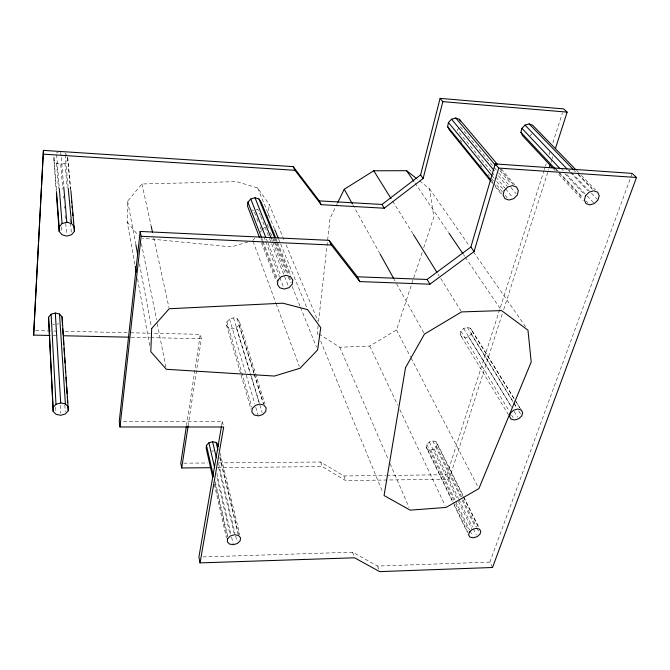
<?xml version="1.0" encoding="UTF-8"?>
<svg xmlns="http://www.w3.org/2000/svg" width="670" height="670" viewBox="0 0 670 670"><rect width="100%" height="100%" fill="white"/><g stroke="black" fill="none" stroke-linecap="round" stroke-linejoin="round"><path stroke-width="0.5" stroke-dasharray="3.35 2.51" d="M70.4 189.635L67.536 156.202L70.794 189.518M134.905 264.315L127.166 221.829L127.627 201.134L141.965 183.974L236.686 181.645L257.665 187.96L269.206 204.4L284.507 241.007M240.488 373.106L226.552 325.293L226.879 321.86L229.534 319.004L233.512 317.84L237.264 318.811L239.374 321.541L264.985 404.06M254.022 373.592L239.022 324.967L239.374 321.541M268 216.41L269.206 204.4M318.108 325.679L317.304 332.898L318.426 335.62M318.568 321.55L330.059 218.353L335.553 207.08M186.495 425.534L200.28 334.355L150.842 333.233M188.094 426.087L201.394 338.744L200.28 334.355M221.603 425.592L222.298 421.522L122.191 421.363M452.351 501.42L426.179 447.2L426.824 444.394L429.361 442.007L432.82 440.969L435.869 441.664L437.343 443.825L463.305 496.001M508.53 414.889L460.123 334.389L460.876 331.173L463.623 328.501L467.317 327.404L470.533 328.308L513.957 398.315M426.179 447.2L427.678 449.352L430.718 450.039L434.16 449L436.689 446.63L437.343 443.825M460.123 334.389L461.655 336.918L464.863 337.806L468.531 336.709L471.278 334.062L472.04 330.854L470.533 328.308M217.742 467.618L322.295 466.605L345.628 480.566L449.168 479.184L446.974 474.72L543.981 170.716M544.3 169.719L545.254 166.73M545.573 165.733L546.209 163.74M549.073 154.762L550.346 150.775M552.892 142.802L562.44 112.887M449.168 479.184L502.425 313.485M503.689 309.54L548.722 169.435M550.941 162.517L551.896 159.552M552.214 158.564L552.842 156.587M319.037 334.003L339.757 347.253L369.748 346.055L396.506 329.983L422.385 251.727M423.691 247.766L433.85 217.055L429.47 188.697L417.226 179.058M492.542 567.49L489.896 562.096L632.17 173.396M336.013 206.142L337.387 203.32M56.364 189.484L53.901 156.077L53.927 160.046L56.548 163.262L60.752 164.518L64.94 163.338L67.528 160.163M252.774 240.505L254.834 238.21M260.328 232.08L261.702 230.547M262.389 229.785L265.822 225.949M226.552 325.293L228.679 327.998L232.423 328.953L236.368 327.798L239.022 324.967M459.092 128.146L457.233 130.106L491.403 171.629M530.062 135.734L531.938 133.816M247.908 241.954L231.376 246.887L142.425 238.21M211.72 451.295L213.554 450.743M57.059 324.18L58.717 323.694M256.233 209.744L257.916 209.258L260.362 215.422M56.489 152.877L58.181 152.4M203.002 556.912L352.571 552.206L377.62 566.049L489.896 562.096M218.663 462.886L320.679 462.007L343.903 475.968L385.744 475.457M386.783 475.449L446.974 474.72M183.873 463.179L207.491 462.978M53.148 335.536L57.26 335.62M131.194 337.228L149.619 337.621M150.641 337.647L201.394 338.744M35.544 330.611L52.896 331.005M53.918 331.03L56.984 331.097M65.149 331.281L127.384 332.697M130.483 332.772L149.82 333.208M52.888 324.062L54.563 324.464M251.719 209.869L253.704 210.472M576.502 170.389L578.562 172.517M581.317 175.347L595.479 189.937M578.068 173.857L591.995 188.245M573.461 169.745L575.513 171.872M578.252 174.702L592.381 189.309M568.897 169.761L570.204 171.126M571.544 172.517L589.357 191.092M591.476 193.303L597.23 199.3M568.327 170.331L569.684 171.746M570.371 172.458L587.783 190.657M560.974 168.346L563.562 171.076M566.803 174.502L585.119 193.814M587.205 196.025L593.628 202.801M564.869 173.764L584.885 194.936M556.008 168.915L558.152 171.193M558.872 171.956L582.682 197.34M586.225 201.117L587.64 202.625M555.748 169.518L557.172 171.034M559.14 173.128L582.942 198.538M553.077 168.354L555.212 170.641M558.763 174.451L583.135 200.539M501.294 168.957L514.627 184.752M499.728 168.522L513.254 184.593M500.004 170.741L511.218 184.108M460.332 126.839L496.755 170.515M498.715 172.868L509.058 185.28M510.917 187.5L515.984 193.58M498.438 175.758L507.123 186.227M492.056 172.416L494.644 175.565M495.959 177.156L504.945 188.077M505.557 188.823L512.416 197.156M491.906 175.632L494.326 178.589M496.746 181.545L503.538 189.845M127.166 221.829L138.38 235.589M459.997 139.837L461.923 142.208M479.971 164.393L483.732 169.016M488.195 174.502L489.485 176.084M491.428 178.471L493.396 180.892M496.688 184.937L502.76 192.399M505.247 195.456L507.115 197.751M490.901 180.021L493.304 182.994M493.907 183.739L501.855 193.555M491.42 181.955L492.726 183.572M495.138 186.553L501.847 194.853M64.931 152.961L66.883 155.398M429.47 188.697L469.352 245.974M473.522 251.962L525.59 326.751M414.998 183.052L448.406 232.289M463.573 254.65L464.687 256.283M465.248 257.104L500.381 308.895M392.628 201.109L412.904 233.713M438.046 274.13L439.126 275.864M440.743 278.469L461.01 311.064M516.093 401.757L520.64 409.085M472.04 330.854L514.426 399.186M514.97 400.065L519.677 407.653M467.317 327.404L513.63 402.511M514.133 403.323L517.148 408.214M471.278 334.062L513.496 402.544M514.041 403.424L516.21 406.95M518.731 411.028L520.741 414.303M463.623 328.501L511.57 407M468.531 336.709L511.537 407.125M514.15 411.413L517.65 417.142M460.876 331.173L509.125 410.986M511.612 415.09L513.094 417.544M352.805 204.668L379.547 252.984M394.111 279.29L395.107 281.09M396.598 283.787L423.968 333.208M396.506 329.983L410.568 357.077M411.028 357.973L478.397 487.777M463.757 496.897L479.109 527.759M435.869 441.664L463.137 496.504M463.581 497.4L478.439 527.29M436.689 446.63L461.672 497.081M463.012 499.778L476.588 527.198M477.023 528.069L479.167 532.407M432.82 440.969L460.809 497.634M462.141 500.322L475.139 526.645M434.16 449L458.531 498.647M458.967 499.535L472.501 527.097M473.355 528.831L476.337 534.92M429.361 442.007L457.124 498.756M458.447 501.453L471.764 528.68M430.718 450.039L454.905 499.761M455.768 501.545L469.603 529.987M470.022 530.858L472.568 536.084M426.824 444.394L454.394 501.244M455.701 503.941L468.506 530.339M427.678 449.352L453.012 501.796M453.448 502.693L468.012 532.834M454.093 505.029L467.3 532.39M369.748 346.055L397.67 405.132M399.848 409.739L445.156 505.607M339.757 347.253L388.5 460.005M390.124 463.757L408.985 507.383M286.098 244.826L317.982 321.097M320.654 341.055L382.922 492.76M257.665 187.96L274.39 228.721M278.486 238.696L306.818 307.764M276.057 238.763L277.12 241.376M277.481 242.247L290.855 275.169M275.177 238.947L276.233 241.56M276.936 243.302L289.641 274.675M274.03 238.981L274.809 240.907M275.579 242.825L288.385 274.574M289.155 276.484L291.492 282.271M267.196 224.416L269.373 229.852M270.471 232.565L273.896 241.091M274.273 242.037L287.162 274.122M288.284 276.919L290.587 282.656M292.12 286.484L300.135 306.433M300.512 307.379L316.474 347.119M271.651 239.45L272.347 241.192M272.698 242.063L285.219 273.427M260.705 216.301L268.729 236.527M269.474 238.411L288.619 286.693M266.442 239.022L267.472 241.635M268.151 243.378L280.839 275.78M254.391 212.231L256.108 216.645M256.803 218.428L258.905 223.839M259.977 226.586L262.129 232.13M263.963 236.853L265.069 239.684M265.822 241.619L279.398 276.517M279.767 277.464L283.51 287.103M262.029 238.872L262.699 240.622M263.034 241.493L277.573 279.264M260.932 238.478L261.677 240.413M262.045 241.376L276.501 279.089M261.585 242.95L276.316 281.559M343.903 475.968L345.628 480.566M377.62 566.049L379.706 571.627M253.109 241.426L275.772 302.74M276.132 303.711L299.281 366.348M320.679 462.007L322.295 466.605M352.571 552.206L354.547 557.8M237.264 318.811L254.039 373.148M254.349 374.136L263.586 404.085M254.324 374.564L263.36 403.868M233.512 317.84L250.329 373.182M251.233 376.146L259.432 403.139M236.368 327.798L259.248 403.106M259.818 404.982L262.146 412.645M229.534 319.004L254.717 403.499M255.747 407.234L258.034 414.923M226.879 321.86L251.92 407.268M241.058 375.049L251.024 409.261M222.298 421.522L223.688 426.999M220.162 453.205L239.852 534.936M220.103 457.141L238.604 534.308M219.752 457.627L238.135 534.467M218.537 463.506L235.011 533.245M235.664 536.034L236.987 541.611M218.696 467.635L234.266 533.789M216.837 473.405L230.983 534.467M231.627 537.256L233.143 543.78M216.971 477.785L229.952 534.099M215.288 481.663L227.8 536.595M215.246 484.058L227.222 536.787M214.333 484.31L226.468 538.01M141.965 183.974L151.278 226.619M153.715 237.741L169.016 307.798M141.47 243.671L156.529 319.808M157.291 323.652L165.925 367.302M127.627 201.134L135.667 243.696M139.469 263.821L151.32 326.566M137.559 278.904L149.904 346.759M65.099 154.778L68.047 186.168M64.94 163.338L67.209 187.952M70.082 219.082L70.35 221.979M70.434 222.951L71.347 232.766M60.71 151.688L63.583 184.87M60.752 164.518L62.846 189.191M63.441 196.201L63.608 198.211M64.295 206.352L64.454 208.203M65.082 215.665L65.325 218.504M65.735 223.303L66.648 234.115M56.632 154.695L59.111 186.143M56.548 163.262L58.457 187.927M61.481 226.87L61.866 231.837M53.927 160.046L56.171 190.598M64.823 404.889L65.275 411.916M60.149 405.241L60.627 413.29M55.685 407.285L55.953 412.318"/><path stroke-width="1" d="M68.29 410.718L62.101 316.91L59.513 314.054L55.317 313.041L51.129 314.247L48.567 317.228L53.131 411.372L56.054 414.328L60.744 415.3L65.409 413.918L68.29 410.718L68.013 406.715M56.389 193.613L59.161 231.376L62.101 234.818L66.816 236.1L71.523 234.751L74.445 231.284L70.894 190.54M319.263 200.883L381.992 204.451L420.601 174.904L440.09 98.373L442.837 101.639L423.113 178.522L384.253 208.211L321.173 204.685L319.263 200.883L293.192 166.621L43.424 150.382L33.634 335.109L50.066 335.469M33.634 335.109L43.424 150.382M218.571 446.622L218.119 444.738L216.125 442.451L212.599 441.714L208.906 442.82L206.452 445.341L206.192 448.305L212.758 477.367M275.672 237.8L261.191 202.181L258.997 198.998L255.01 197.776L250.773 198.99L247.908 202.181L247.523 206.109L259.374 237.163M140.172 231.443L119.26 421.363L119.989 426.974L223.688 426.999L200.037 562.884L354.547 557.8L379.706 571.627L492.542 567.49L636.5 177.483L632.17 173.396L495.189 163.924L470.893 247.021L427.091 279.457L357.386 276.794L329.087 240.337L140.172 231.443L141.144 236.284L119.989 426.974M186.335 426.555L180.791 463.213L181.712 467.97L210.614 467.694M181.712 467.97L188.094 426.087M221.427 426.606L198.915 557.038L200.037 562.884M490.767 181.151L449.386 129.972L447.619 126.622L448.439 122.51L451.555 119.218L455.768 118.012L459.444 119.361L497.274 164.2M552.365 167.601L522.491 135.616L520.925 132.342L521.888 128.313L525.029 125.089L529.141 123.908L532.642 125.223L575.832 169.703M329.087 240.337L331.365 245.019L359.798 281.593L429.939 284.189L474.075 251.577L498.689 168.086L495.189 163.924M549.35 167.458L550.305 164.493M555.388 148.681L567.138 112.124L563.713 108.9L440.09 98.373M337.847 202.382L344.254 189.233L373.768 170.775L406.615 170.699L416.413 178.413M59.161 231.376L59.144 227.08L62.067 223.571L66.816 222.214L71.556 223.529L74.462 226.996M53.131 411.372L53.098 407.544L55.987 404.312L60.694 402.93L65.4 403.918L68.298 406.899M63.416 335.754L129.109 337.178M141.144 236.284L331.365 245.019M43.642 154.175L294.984 170.297L321.173 204.685M498.689 168.086L636.5 177.483M442.837 101.639L567.138 112.124M529.141 123.908L572.783 169.041M525.029 125.089L567.004 168.949M521.888 128.313L559.609 168.204M520.925 132.342L555.045 168.756M455.768 118.012L495.331 165.172M451.555 119.218L494.066 170.482M448.439 122.51L491.906 175.632M447.619 126.622L490.901 180.021M420.601 174.904L423.113 178.522M470.893 247.021L474.075 251.577M406.615 170.699L413.859 181.377M448.975 233.135L463.02 253.829M373.768 170.775L391.071 198.605M413.423 234.55L436.966 272.405M381.992 204.451L384.253 208.211M427.091 279.457L429.939 284.189M344.254 189.233L352.311 203.789M380.032 253.863L393.617 278.385M459.444 119.361L460.315 121.052M357.386 276.794L359.798 281.593M293.192 166.621L294.984 170.297M274.784 229.684L278.109 237.791M258.997 198.998L274.826 238.084M255.01 197.776L271.308 238.587M250.773 198.99L265.764 237.28M247.908 202.181L261.66 237.909M216.125 442.451L217.926 449.972M212.599 441.714L216.402 457.861M208.906 442.82L214.668 467.802M206.452 445.341L213.504 476.362M151.278 226.619L152.492 232.155M135.859 244.709L137.635 254.131M135.265 266.325L136.32 272.087M71.481 200.807L71.665 202.642M72.017 206.318L72.201 208.152M72.653 212.851L72.93 215.673M73.398 220.489L73.583 222.423M74.06 227.331L74.445 231.284M68.24 188.203L71.556 223.529M63.759 186.905L66.816 222.214M59.27 188.178L62.067 223.571M56.515 191.528L59.144 227.08M62.461 325.578L62.101 316.91M62.67 328.618L63.097 334.849M63.298 337.864L63.751 344.472M64.019 348.308L64.412 354.103M64.68 358.048L65.023 362.989M65.3 367.034L65.643 372.084M66.003 377.26L66.414 383.307M66.673 387.126L67.134 393.868M67.335 396.799L67.745 402.712M59.513 314.054L65.4 403.918M55.317 313.041L60.694 402.93M51.129 314.247L55.987 404.312M48.567 317.228L53.098 407.544M151.688 328.501L150.8 351.691L166.319 369.287L274.449 376.054L299.993 368.274L317.622 349.958L320.712 327.622L307.572 309.607L282.774 303.183L169.225 308.744L151.688 328.501M227.641 538.646L227.306 541.737L229.492 544.048L233.353 544.71L237.423 543.471L240.161 540.807L240.522 537.725L238.353 535.389L234.483 534.719L230.388 535.958L227.641 538.646M252.28 408.491L251.861 412.142L254.173 414.956L258.319 415.877L262.724 414.562L265.722 411.514L266.174 407.879L263.888 405.04L259.726 404.094L255.287 405.409L252.28 408.491M277.941 280.228L277.43 284.465L279.851 287.832L284.273 289.046L289.005 287.665L292.271 284.206L292.815 279.976L290.42 276.593L285.99 275.345L281.216 276.743L277.941 280.228M405.526 367.654L384.061 495.532L410.182 510.155L446.019 507.433L478.857 488.673L531.209 361.993L527.968 330.168L501.529 310.587L461.546 311.918L424.453 334.087L405.526 367.654M504.158 190.607L503.095 195.079L504.937 198.68L508.982 200.045L513.672 198.68L517.248 195.096L518.346 190.64L516.528 187.014L512.483 185.607L507.751 186.98L504.158 190.607M469.352 532.081L468.565 535.003L470.114 537.189L473.414 537.817L477.191 536.653L480.03 534.141L480.834 531.226L479.301 529.024L476.002 528.379L472.191 529.543L469.352 532.081M510.448 413.13L509.518 416.531L511.101 419.152L514.585 420.006L518.647 418.784L521.754 415.936L522.709 412.544L521.151 409.906L517.65 409.027L513.563 410.258L510.448 413.13M585.588 195.682L584.349 200.045L585.957 203.554L589.768 204.894L594.34 203.554L597.95 200.054L599.215 195.699L597.64 192.164L593.821 190.799L589.206 192.148L585.588 195.682"/></g></svg>
